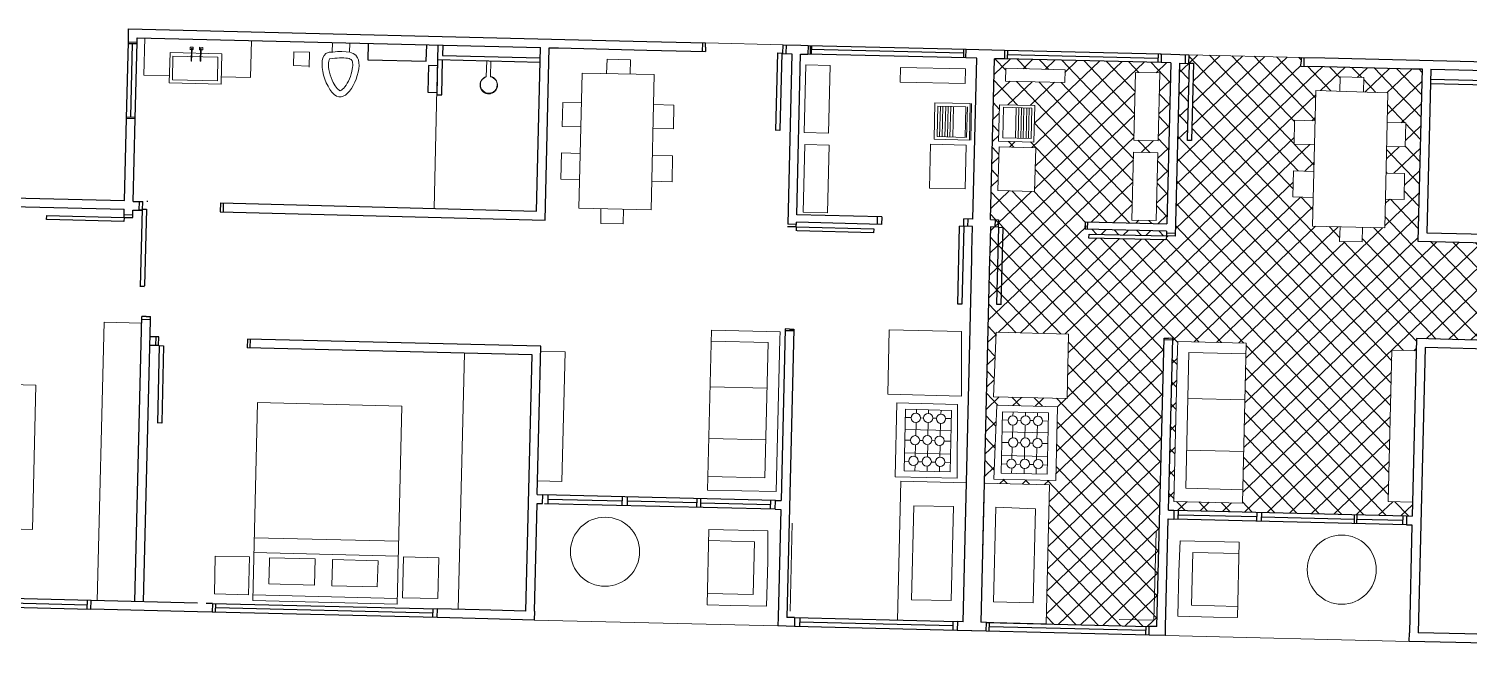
# Model space of a CAD drawing. Header units: millimetres. Extents: x 1418 to 1811, y 1796 to 1956.
# Drawn here: x 1479.55 to 1491.14, y 1865.85 to 1870.87 of the extents above; entities that cross this region are included whole.
import ezdxf

# ---------------------------------------------------------------- set-up
doc = ezdxf.new("R2010")
doc.units = ezdxf.units.MM
for name, color, linetype, lineweight in [('JANELAS', 5, 'Continuous', 25), ('layout', 253, 'Continuous', 13), ('LINHAFINA', 7, 'Continuous', 15), ('LINHAGROSSA', 7, 'Continuous', 30)]:
    doc.layers.add(name, color=color, linetype=linetype, lineweight=lineweight)

msp = doc.modelspace()

# ---------------------------------------------------------------- hatches: boundary and pattern name
at = {"layer": 'layout'}
h = msp.add_hatch(dxfattribs=at)
h.set_pattern_fill('NET', color=3, scale=0.04, angle=-136.3943)
h.set_pattern_definition([(223.6056794, (4279.42996, 2884.59545), (0.087590798, -0.0919611445), []), (313.6056794, (4279.42996, 2884.59545), (0.0919611445, 0.087590798), [])])
edge = h.paths.add_edge_path()
edge.add_line((1487.235, 1867.214), (1487.761, 1867.201))
edge.add_line((1487.761, 1867.201), (1487.733, 1866.083))
edge.add_line((1487.733, 1866.083), (1488.562, 1866.062))
edge.add_line((1488.562, 1866.062), (1488.624, 1866.061))
edge.add_line((1488.624, 1866.061), (1488.681, 1868.379))
edge.add_line((1488.681, 1868.379), (1488.716, 1868.378))
edge.add_line((1488.716, 1868.378), (1488.751, 1868.377))
edge.add_line((1488.751, 1868.377), (1488.75, 1868.363))
edge.add_line((1488.75, 1868.363), (1488.717, 1866.997))
edge.add_line((1488.717, 1866.997), (1488.761, 1866.996))
edge.add_line((1488.761, 1866.996), (1490.633, 1866.95))
edge.add_line((1490.633, 1866.95), (1490.678, 1866.949))
edge.add_line((1490.678, 1866.949), (1490.68, 1867.06))
edge.add_line((1490.68, 1867.06), (1490.485, 1867.065))
edge.add_line((1490.485, 1867.065), (1490.515, 1868.283))
edge.add_line((1490.515, 1868.283), (1490.71, 1868.278))
edge.add_line((1490.71, 1868.278), (1490.712, 1868.375))
edge.add_line((1490.712, 1868.375), (1493.274, 1868.313))
edge.add_line((1493.274, 1868.313), (1493.273, 1868.243))
edge.add_line((1493.273, 1868.243), (1493.253, 1868.243))
edge.add_line((1493.253, 1868.243), (1491.324, 1868.29))
edge.add_line((1491.324, 1868.29), (1491.268, 1865.997))
edge.add_line((1491.268, 1865.997), (1491.436, 1865.992))
edge.add_line((1491.436, 1865.992), (1493.245, 1865.948))
edge.add_line((1493.245, 1865.948), (1493.244, 1865.878))
edge.add_line((1493.244, 1865.878), (1493.364, 1865.875))
edge.add_line((1493.364, 1865.875), (1494.221, 1865.855))
edge.add_line((1494.221, 1865.855), (1494.223, 1865.925))
edge.add_line((1494.223, 1865.925), (1494.015, 1865.93))
edge.add_line((1494.015, 1865.93), (1494.07, 1868.195))
edge.add_line((1494.07, 1868.195), (1494.071, 1868.223))
edge.add_line((1494.071, 1868.223), (1493.993, 1868.225))
edge.add_line((1493.993, 1868.225), (1493.977, 1867.603))
edge.add_line((1493.977, 1867.603), (1493.945, 1867.604))
edge.add_line((1493.945, 1867.604), (1493.945, 1867.61))
edge.add_line((1493.945, 1867.61), (1493.96, 1868.226))
edge.add_line((1493.96, 1868.226), (1494, 1868.225))
edge.add_line((1494, 1868.225), (1494.002, 1868.295))
edge.add_line((1494.002, 1868.295), (1494.073, 1868.293))
edge.add_line((1494.073, 1868.293), (1494.075, 1868.391))
edge.add_line((1494.075, 1868.391), (1494.11, 1868.391))
edge.add_line((1494.11, 1868.391), (1494.145, 1868.39))
edge.add_line((1494.145, 1868.39), (1494.144, 1868.323))
edge.add_line((1494.144, 1868.323), (1494.504, 1868.314))
edge.add_line((1494.504, 1868.314), (1494.446, 1865.919))
edge.add_line((1494.446, 1865.919), (1496.378, 1865.872))
edge.add_line((1496.378, 1865.872), (1496.409, 1865.871))
edge.add_line((1496.409, 1865.871), (1496.486, 1869.021))
edge.add_line((1496.486, 1869.021), (1495.388, 1869.048))
edge.add_line((1495.388, 1869.048), (1494.167, 1869.078))
edge.add_line((1494.167, 1869.078), (1494.166, 1869.013))
edge.add_line((1494.166, 1869.013), (1494.788, 1868.998))
edge.add_line((1494.788, 1868.998), (1494.787, 1868.966))
edge.add_line((1494.787, 1868.966), (1494.782, 1868.966))
edge.add_line((1494.782, 1868.966), (1494.166, 1868.981))
edge.add_line((1494.166, 1868.981), (1494.166, 1869.012))
edge.add_line((1494.166, 1869.012), (1494.096, 1869.014))
edge.add_line((1494.096, 1869.014), (1494.097, 1869.076))
edge.add_line((1494.097, 1869.076), (1494.019, 1869.078))
edge.add_line((1494.019, 1869.078), (1494.021, 1869.151))
edge.add_line((1494.021, 1869.151), (1494.099, 1869.15))
edge.add_line((1494.099, 1869.15), (1494.115, 1869.809))
edge.add_line((1494.115, 1869.809), (1494.13, 1870.426))
edge.add_line((1494.13, 1870.426), (1494.131, 1870.46))
edge.add_line((1494.131, 1870.46), (1494.035, 1870.463))
edge.add_line((1494.035, 1870.463), (1494.028, 1870.165))
edge.add_line((1494.028, 1870.165), (1493.822, 1870.17))
edge.add_line((1493.822, 1870.17), (1493.821, 1870.112))
edge.add_line((1493.821, 1870.112), (1493.403, 1870.122))
edge.add_line((1493.403, 1870.122), (1493.404, 1870.132))
edge.add_line((1493.404, 1870.132), (1493.406, 1870.18))
edge.add_line((1493.406, 1870.18), (1493.171, 1870.185))
edge.add_line((1493.171, 1870.185), (1493.178, 1870.484))
edge.add_line((1493.178, 1870.484), (1492.394, 1870.503))
edge.add_line((1492.394, 1870.503), (1492.392, 1870.427))
edge.add_spline(control_points=[(1492.392, 1870.427), (1492.403, 1870.426), (1492.414, 1870.425), (1492.424, 1870.422)], knot_values=[0, 0, 0, 0, 0.031886, 0.031886, 0.031886, 0.031886], degree=3, periodic=0)
edge.add_spline(control_points=[(1492.424, 1870.422), (1492.532, 1870.386), (1492.318, 1869.794), (1492.11, 1870.369), (1492.222, 1870.427), (1492.252, 1870.432)], knot_values=[0.031886, 0.031886, 0.031886, 0.031886, 0.399729, 0.749598, 0.842446, 0.842446, 0.842446, 0.842446], degree=3, periodic=0)
edge.add_line((1492.252, 1870.432), (1492.254, 1870.506))
edge.add_line((1492.254, 1870.506), (1492.139, 1870.509))
edge.add_line((1492.139, 1870.509), (1492.137, 1870.444))
edge.add_line((1492.137, 1870.444), (1491.798, 1870.452))
edge.add_line((1491.798, 1870.452), (1491.8, 1870.517))
edge.add_line((1491.8, 1870.517), (1491.686, 1870.52))
edge.add_line((1491.686, 1870.52), (1491.685, 1870.453))
edge.add_line((1491.685, 1870.453), (1491.758, 1870.451))
edge.add_line((1491.758, 1870.451), (1491.75, 1870.141))
edge.add_line((1491.75, 1870.141), (1491.677, 1870.142))
edge.add_line((1491.677, 1870.142), (1491.677, 1870.115))
edge.add_line((1491.677, 1870.115), (1491.654, 1869.206))
edge.add_line((1491.654, 1869.206), (1493.459, 1869.165))
edge.add_line((1493.459, 1869.165), (1493.457, 1869.095))
edge.add_line((1493.457, 1869.095), (1493.442, 1869.095))
edge.add_line((1493.442, 1869.095), (1490.723, 1869.158))
edge.add_line((1490.723, 1869.158), (1490.757, 1870.543))
edge.add_line((1490.757, 1870.543), (1490.683, 1870.544))
edge.add_line((1490.683, 1870.544), (1489.972, 1870.562))
edge.add_line((1489.972, 1870.562), (1489.783, 1870.566))
edge.add_line((1489.783, 1870.566), (1489.784, 1870.601))
edge.add_line((1489.784, 1870.601), (1489.785, 1870.636))
edge.add_line((1489.785, 1870.636), (1488.88, 1870.658))
edge.add_line((1488.88, 1870.658), (1488.878, 1870.591))
edge.add_line((1488.878, 1870.591), (1488.918, 1870.59))
edge.add_line((1488.918, 1870.59), (1488.903, 1869.969))
edge.add_line((1488.903, 1869.969), (1488.871, 1869.969))
edge.add_line((1488.871, 1869.969), (1488.871, 1869.975))
edge.add_line((1488.871, 1869.975), (1488.886, 1870.588))
edge.add_line((1488.886, 1870.588), (1488.805, 1870.59))
edge.add_line((1488.805, 1870.59), (1488.771, 1869.2))
edge.add_line((1488.771, 1869.2), (1488.7, 1869.201))
edge.add_line((1488.7, 1869.201), (1488.699, 1869.169))
edge.add_line((1488.699, 1869.169), (1488.077, 1869.184))
edge.add_line((1488.077, 1869.184), (1488.078, 1869.216))
edge.add_line((1488.078, 1869.216), (1488.701, 1869.201))
edge.add_line((1488.701, 1869.201), (1488.702, 1869.238))
edge.add_line((1488.702, 1869.238), (1488.048, 1869.254))
edge.add_line((1488.048, 1869.254), (1488.049, 1869.314))
edge.add_line((1488.049, 1869.314), (1488.066, 1869.313))
edge.add_line((1488.066, 1869.313), (1488.703, 1869.298))
edge.add_line((1488.703, 1869.298), (1488.735, 1870.592))
edge.add_line((1488.735, 1870.592), (1488.658, 1870.594))
edge.add_line((1488.658, 1870.594), (1487.397, 1870.624))
edge.add_line((1487.397, 1870.624), (1487.318, 1870.626))
edge.add_line((1487.318, 1870.626), (1487.286, 1869.332))
edge.add_line((1487.286, 1869.332), (1487.322, 1869.332))
edge.add_line((1487.322, 1869.332), (1487.321, 1869.272))
edge.add_line((1487.321, 1869.272), (1487.285, 1869.273))
edge.add_line((1487.285, 1869.273), (1487.28, 1869.069))
edge.add_line((1487.28, 1869.069), (1487.278, 1869.014))
edge.add_line((1487.278, 1869.014), (1487.235, 1867.214))
h.paths.add_polyline_path([(1489.343, 1868.339), (1489.312, 1867.053), (1488.761, 1867.067), (1488.79, 1868.292), (1488.791, 1868.352)], flags=16)
h.paths.add_polyline_path([(1490.094, 1869.157), (1490.097, 1869.275), (1489.876, 1869.28), (1489.881, 1869.511), (1489.717, 1869.515), (1489.722, 1869.724), (1489.886, 1869.72), (1489.892, 1869.935), (1489.728, 1869.939), (1489.732, 1870.131), (1489.896, 1870.127), (1489.902, 1870.371), (1490.096, 1870.364), (1490.099, 1870.479), (1490.288, 1870.474), (1490.285, 1870.358), (1490.483, 1870.351), (1490.477, 1870.113), (1490.627, 1870.11), (1490.622, 1869.917), (1490.473, 1869.921), (1490.467, 1869.706), (1490.617, 1869.702), (1490.612, 1869.493), (1490.462, 1869.497), (1490.457, 1869.266), (1490.278, 1869.271), (1490.275, 1869.153)], flags=16)
h.paths.add_polyline_path([(1488.618, 1869.325), (1488.423, 1869.329), (1488.436, 1869.874), (1488.631, 1869.87)], flags=16)
h.paths.add_polyline_path([(1491.8, 1867.608), (1492.962, 1867.58), (1492.923, 1865.988), (1491.761, 1866.016)], flags=16)
h.paths.add_polyline_path([(1487.914, 1868.412), (1487.901, 1867.894), (1487.309, 1867.908), (1487.331, 1868.426)], flags=16)
h.paths.add_polyline_path([(1488.634, 1869.966), (1488.439, 1869.971), (1488.452, 1870.516), (1488.647, 1870.511)], flags=16)
h.paths.add_polyline_path([(1487.824, 1867.828), (1487.81, 1867.234), (1487.311, 1867.246), (1487.336, 1867.84)], flags=16)
h.paths.add_polyline_path([(1487.752, 1867.779), (1487.74, 1867.285), (1487.37, 1867.294), (1487.382, 1867.788)], flags=0)
h.paths.add_polyline_path([(1487.662, 1867.677), (1487.659, 1867.571, -0.456329), (1487.701, 1867.533, -0.456329), (1487.657, 1867.497), (1487.655, 1867.402, -0.538063), (1487.706, 1867.366, -0.917347), (1487.632, 1867.362), (1487.598, 1867.362, -0.89036), (1487.524, 1867.364), (1487.49, 1867.365, -0.943681), (1487.416, 1867.371, -0.446949), (1487.458, 1867.407), (1487.46, 1867.503, -0.365184), (1487.43, 1867.541, -0.365184), (1487.462, 1867.577), (1487.465, 1867.68, -0.430214), (1487.426, 1867.718, -0.964699), (1487.501, 1867.719), (1487.53, 1867.718, -1.012073), (1487.604, 1867.716), (1487.63, 1867.716, -0.992063), (1487.704, 1867.713, -0.447842)], flags=0)
h.paths.add_polyline_path([(1487.602, 1867.54, -1), (1487.527, 1867.541, -1)], flags=0)
h.paths.add_polyline_path([(1491.444, 1866.403), (1491.728, 1866.397), (1491.72, 1866.069), (1491.436, 1866.076)], flags=16)
h.paths.add_polyline_path([(1487.64, 1869.558), (1487.345, 1869.565), (1487.354, 1869.917), (1487.649, 1869.91)], flags=16)
h.paths.add_polyline_path([(1487.337, 1868.655), (1487.352, 1869.271), (1487.35, 1869.331), (1487.348, 1869.271)], flags=16)
h.paths.add_polyline_path([(1487.634, 1869.956), (1487.35, 1869.962), (1487.357, 1870.256), (1487.641, 1870.249)], flags=16)
h.paths.add_polyline_path([(1491.932, 1866.357), (1492.298, 1866.349), (1492.297, 1866.322), (1492.292, 1866.137), (1491.927, 1866.146)], flags=0)
h.paths.add_polyline_path([(1487.611, 1869.983), (1487.385, 1869.989), (1487.391, 1870.235), (1487.617, 1870.229)], flags=0)
h.paths.add_polyline_path([(1487.882, 1870.434), (1487.406, 1870.446), (1487.408, 1870.549), (1487.885, 1870.537)], flags=16)
h.paths.add_polyline_path([(1492.439, 1866.348), (1492.805, 1866.339), (1492.804, 1866.313), (1492.799, 1866.127), (1492.434, 1866.136)], flags=0)
h.paths.add_polyline_path([(1492.574, 1870.415), (1492.7, 1870.412), (1492.697, 1870.301), (1492.571, 1870.304)], flags=16)
h.paths.add_polyline_path([(1492.966, 1866.337), (1493.241, 1866.33), (1493.234, 1866.026), (1492.959, 1866.033)], flags=16)
h.paths.add_polyline_path([(1493.967, 1868.444), (1493.982, 1869.066), (1494.014, 1869.065), (1493.999, 1868.443)], flags=16)
h.paths.add_polyline_path([(1494.834, 1867.632), (1496.426, 1867.593), (1496.397, 1866.432), (1494.806, 1866.47)], flags=16)
h.paths.add_polyline_path([(1496.083, 1867.912), (1496.387, 1867.904), (1496.381, 1867.629), (1496.076, 1867.636)], flags=16)
h.paths.add_polyline_path([(1496.075, 1867.475), (1496.101, 1867.474), (1496.286, 1867.469), (1496.277, 1867.104), (1496.066, 1867.109)], flags=0)
h.paths.add_polyline_path([(1496.065, 1866.968), (1496.091, 1866.967), (1496.277, 1866.963), (1496.268, 1866.597), (1496.056, 1866.602)], flags=0)
h.paths.add_polyline_path([(1496.017, 1866.398), (1496.345, 1866.39), (1496.338, 1866.106), (1496.01, 1866.114)], flags=16)

# ---------------------------------------------------------------- linework, layer by layer
at = {"layer": 'JANELAS'}
for p, q in [((1480.334, 1870.145), (1480.349, 1870.762)), ((1480.418, 1870.744), (1480.348, 1870.746)), ((1480.369, 1870.158), (1480.383, 1870.745)), ((1480.404, 1870.143), (1480.419, 1870.76)), ((1485.818, 1870.733), (1487.089, 1870.702)), ((1485.835, 1870.733), (1485.833, 1870.663)), ((1485.834, 1870.703), (1487.068, 1870.673)), ((1485.845, 1870.732), (1485.843, 1870.662)), ((1487.069, 1870.703), (1487.067, 1870.633)), ((1487.087, 1870.632), (1485.816, 1870.663)), ((1488.658, 1870.594), (1487.397, 1870.624)), ((1487.399, 1870.694), (1488.65, 1870.664)), ((1487.422, 1870.694), (1487.42, 1870.624)), ((1487.421, 1870.659), (1488.632, 1870.629)), ((1488.633, 1870.664), (1488.632, 1870.594)), ((1488.65, 1870.664), (1488.659, 1870.664)), ((1480.334, 1870.158), (1480.404, 1870.157)), ((1485.556, 1867.074), (1483.684, 1867.12)), ((1483.725, 1867.119), (1483.723, 1867.048)), ((1485.554, 1867.003), (1483.698, 1867.048)), ((1484.32, 1867.069), (1483.724, 1867.083)), ((1484.321, 1867.104), (1484.319, 1867.033)), ((1484.363, 1867.103), (1484.361, 1867.032)), ((1484.922, 1867.054), (1484.362, 1867.068)), ((1484.923, 1867.089), (1484.921, 1867.018)), ((1484.954, 1867.018), (1484.956, 1867.089)), ((1485.517, 1867.039), (1484.955, 1867.053)), ((1485.516, 1867.004), (1485.518, 1867.075)), ((1488.761, 1866.996), (1490.633, 1866.95)), ((1488.795, 1866.924), (1488.797, 1866.995)), ((1490.631, 1866.879), (1488.759, 1866.925)), ((1488.796, 1866.96), (1489.429, 1866.944)), ((1489.428, 1866.909), (1489.43, 1866.98)), ((1489.465, 1866.908), (1489.467, 1866.979)), ((1489.466, 1866.943), (1490.211, 1866.925)), ((1490.212, 1866.961), (1490.21, 1866.89)), ((1490.233, 1866.889), (1490.234, 1866.96)), ((1490.233, 1866.925), (1490.604, 1866.916)), ((1490.603, 1866.88), (1490.605, 1866.951)), ((1480.049, 1866.27), (1477.893, 1866.322)), ((1477.892, 1866.252), (1480.047, 1866.2)), ((1477.942, 1866.286), (1480.019, 1866.235)), ((1480.018, 1866.2), (1480.02, 1866.27)), ((1481.026, 1866.246), (1482.835, 1866.202)), ((1481.051, 1866.175), (1481.053, 1866.245)), ((1482.799, 1866.168), (1481.052, 1866.21)), ((1482.799, 1866.133), (1482.8, 1866.203)), ((1482.834, 1866.132), (1481.024, 1866.176)), ((1485.709, 1866.132), (1487.019, 1866.1)), ((1485.75, 1866.131), (1485.748, 1866.061)), ((1486.985, 1866.066), (1485.749, 1866.096)), ((1486.984, 1866.031), (1486.986, 1866.101)), ((1487.252, 1866.094), (1488.562, 1866.062)), ((1487.274, 1866.024), (1487.276, 1866.094)), ((1487.017, 1866.03), (1485.707, 1866.062)), ((1488.561, 1865.992), (1487.251, 1866.024)), ((1488.537, 1866.028), (1487.275, 1866.059)), ((1488.536, 1865.993), (1488.538, 1866.063))]:
    msp.add_line(p, q, dxfattribs=at)
at = {"layer": 'layout'}
for p, q in [((1480.474, 1870.494), (1480.482, 1870.793)), ((1480.847, 1870.718), (1480.846, 1870.698)), ((1480.871, 1870.718), (1480.847, 1870.718)), ((1480.854, 1870.605), (1480.856, 1870.709)), ((1480.856, 1870.709), (1480.861, 1870.709)), ((1480.861, 1870.709), (1480.858, 1870.605)), ((1480.871, 1870.699), (1480.871, 1870.718)), ((1480.947, 1870.717), (1480.921, 1870.718)), ((1480.921, 1870.718), (1480.921, 1870.697)), ((1480.927, 1870.605), (1480.929, 1870.707)), ((1480.929, 1870.707), (1480.935, 1870.707)), ((1480.935, 1870.707), (1480.933, 1870.605)), ((1480.947, 1870.697), (1480.947, 1870.717)), ((1481.339, 1870.772), (1481.331, 1870.474)), ((1481.99, 1870.753), (1481.988, 1870.68)), ((1482.13, 1870.75), (1482.129, 1870.678)), ((1484.993, 1870.753), (1485.616, 1870.738)), ((1480.684, 1870.675), (1480.678, 1870.432)), ((1481.101, 1870.665), (1480.684, 1870.675)), ((1480.846, 1870.701), (1480.871, 1870.701)), ((1480.858, 1870.605), (1480.854, 1870.605)), ((1480.921, 1870.697), (1480.947, 1870.697)), ((1480.933, 1870.605), (1480.927, 1870.605)), ((1481.095, 1870.431), (1481.101, 1870.665)), ((1481.678, 1870.57), (1481.68, 1870.68)), ((1481.68, 1870.68), (1481.806, 1870.677)), ((1481.806, 1870.677), (1481.803, 1870.557)), ((1482.837, 1870.619), (1482.808, 1869.421)), ((1483.232, 1870.61), (1483.228, 1870.479)), ((1483.266, 1870.609), (1483.263, 1870.48)), ((1484.197, 1870.506), (1484.2, 1870.622)), ((1484.2, 1870.622), (1484.388, 1870.618)), ((1484.388, 1870.618), (1484.387, 1870.503)), ((1488.88, 1870.658), (1489.785, 1870.636)), ((1480.68, 1870.489), (1480.474, 1870.494)), ((1481.331, 1870.474), (1481.096, 1870.479)), ((1481.804, 1870.567), (1481.678, 1870.57)), ((1483.999, 1870.509), (1483.973, 1869.424)), ((1484.58, 1870.5), (1483.999, 1870.509)), ((1484.554, 1869.41), (1484.58, 1870.5)), ((1485.786, 1870.032), (1485.799, 1870.577)), ((1485.994, 1870.572), (1485.799, 1870.577)), ((1485.981, 1870.028), (1485.994, 1870.572)), ((1488.439, 1869.971), (1488.452, 1870.516)), ((1488.647, 1870.511), (1488.452, 1870.516)), ((1488.634, 1869.966), (1488.647, 1870.511)), ((1490.096, 1870.364), (1490.099, 1870.479)), ((1490.099, 1870.479), (1490.288, 1870.474)), ((1490.288, 1870.474), (1490.285, 1870.358)), ((1480.678, 1870.432), (1481.096, 1870.421)), ((1481.096, 1870.421), (1481.095, 1870.431)), ((1489.902, 1870.371), (1489.876, 1869.28)), ((1490.483, 1870.351), (1489.902, 1870.371)), ((1483.839, 1870.082), (1483.844, 1870.275)), ((1483.844, 1870.275), (1483.993, 1870.271)), ((1484.574, 1870.257), (1484.738, 1870.253)), ((1484.738, 1870.253), (1484.734, 1870.061)), ((1486.838, 1870.272), (1486.831, 1869.979)), ((1487.122, 1870.266), (1486.838, 1870.272)), ((1486.861, 1870.245), (1486.855, 1869.999)), ((1487.088, 1870.239), (1486.861, 1870.245)), ((1486.876, 1869.998), (1486.882, 1870.244)), ((1486.902, 1870.244), (1486.896, 1869.998)), ((1486.919, 1869.997), (1486.925, 1870.243)), ((1486.939, 1869.997), (1486.944, 1870.243)), ((1486.959, 1869.996), (1486.965, 1870.242)), ((1486.981, 1869.996), (1486.987, 1870.241)), ((1487.082, 1869.993), (1487.088, 1870.239)), ((1487.115, 1869.972), (1487.122, 1870.266)), ((1487.126, 1869.971), (1487.133, 1870.265)), ((1487.357, 1870.256), (1487.35, 1869.962)), ((1487.641, 1870.249), (1487.357, 1870.256)), ((1487.634, 1869.956), (1487.641, 1870.249)), ((1490.457, 1869.266), (1490.483, 1870.351)), ((1487.093, 1869.993), (1487.099, 1870.238)), ((1487.391, 1870.235), (1487.385, 1869.989)), ((1487.617, 1870.229), (1487.391, 1870.235)), ((1487.491, 1870.232), (1487.485, 1869.986)), ((1487.513, 1870.232), (1487.507, 1869.986)), ((1487.534, 1870.231), (1487.528, 1869.985)), ((1487.554, 1870.231), (1487.548, 1869.985)), ((1487.571, 1869.984), (1487.577, 1870.23)), ((1487.596, 1870.23), (1487.59, 1869.984)), ((1487.611, 1869.983), (1487.617, 1870.229)), ((1489.728, 1869.939), (1489.732, 1870.131)), ((1489.732, 1870.131), (1489.896, 1870.127)), ((1483.839, 1870.082), (1483.989, 1870.079)), ((1484.57, 1870.065), (1484.734, 1870.061)), ((1485.786, 1870.032), (1485.981, 1870.028)), ((1490.477, 1870.113), (1490.627, 1870.11)), ((1490.627, 1870.11), (1490.622, 1869.917)), ((1485.778, 1869.391), (1485.791, 1869.936)), ((1485.986, 1869.931), (1485.791, 1869.936)), ((1485.973, 1869.386), (1485.986, 1869.931)), ((1486.831, 1869.979), (1487.115, 1869.972)), ((1486.855, 1869.999), (1487.082, 1869.993)), ((1487.35, 1869.962), (1487.634, 1869.956)), ((1487.385, 1869.989), (1487.611, 1869.983)), ((1488.439, 1869.971), (1488.634, 1869.966)), ((1489.728, 1869.939), (1489.892, 1869.935)), ((1490.473, 1869.921), (1490.622, 1869.917)), ((1483.829, 1869.658), (1483.834, 1869.868)), ((1483.834, 1869.868), (1483.983, 1869.864)), ((1484.564, 1869.85), (1484.728, 1869.846)), ((1484.728, 1869.846), (1484.723, 1869.637)), ((1488.423, 1869.329), (1488.436, 1869.874)), ((1488.631, 1869.87), (1488.436, 1869.874)), ((1488.618, 1869.325), (1488.631, 1869.87)), ((1489.717, 1869.515), (1489.722, 1869.724)), ((1489.722, 1869.724), (1489.886, 1869.72)), ((1490.467, 1869.706), (1490.617, 1869.702)), ((1490.617, 1869.702), (1490.612, 1869.493)), ((1483.978, 1869.655), (1483.829, 1869.658)), ((1484.723, 1869.637), (1484.559, 1869.64)), ((1489.881, 1869.511), (1489.717, 1869.515)), ((1490.612, 1869.493), (1490.462, 1869.497)), ((1483.973, 1869.424), (1484.554, 1869.41)), ((1484.149, 1869.302), (1484.151, 1869.42)), ((1484.332, 1869.415), (1484.329, 1869.297)), ((1485.778, 1869.391), (1485.973, 1869.386)), ((1488.423, 1869.329), (1488.618, 1869.325)), ((1484.329, 1869.297), (1484.149, 1869.302)), ((1489.876, 1869.28), (1490.457, 1869.266)), ((1490.094, 1869.157), (1490.097, 1869.275)), ((1490.278, 1869.271), (1490.275, 1869.153)), ((1490.275, 1869.153), (1490.094, 1869.157)), ((1480.099, 1866.268), (1480.153, 1868.507)), ((1480.153, 1868.507), (1480.455, 1868.5)), ((1485.008, 1867.158), (1485.04, 1868.444)), ((1485.04, 1868.444), (1485.592, 1868.43)), ((1485.592, 1868.43), (1485.589, 1868.37)), ((1486.459, 1867.929), (1486.471, 1868.447)), ((1486.471, 1868.447), (1487.053, 1868.433)), ((1487.053, 1868.433), (1487.051, 1867.914)), ((1487.309, 1867.908), (1487.331, 1868.426)), ((1487.331, 1868.426), (1487.914, 1868.412)), ((1487.914, 1868.412), (1487.901, 1867.894)), ((1483.667, 1868.275), (1483.863, 1868.27)), ((1483.863, 1868.27), (1483.837, 1867.227)), ((1485.037, 1868.356), (1485.497, 1868.345)), ((1485.497, 1868.345), (1485.47, 1867.255)), ((1485.589, 1868.37), (1485.56, 1867.145)), ((1488.761, 1867.067), (1488.79, 1868.292)), ((1488.79, 1868.292), (1488.791, 1868.352)), ((1488.791, 1868.352), (1489.343, 1868.339)), ((1489.343, 1868.339), (1489.312, 1867.053)), ((1490.485, 1867.065), (1490.515, 1868.283)), ((1490.515, 1868.283), (1490.71, 1868.278)), ((1483.003, 1866.198), (1483.053, 1868.259)), ((1488.856, 1867.172), (1488.882, 1868.263)), ((1488.882, 1868.263), (1489.341, 1868.252)), ((1478.013, 1868.041), (1479.605, 1868.002)), ((1479.605, 1868.002), (1479.577, 1866.841)), ((1485.029, 1867.989), (1485.488, 1867.978)), ((1487.051, 1867.914), (1486.459, 1867.929)), ((1481.35, 1866.27), (1481.389, 1867.861)), ((1481.389, 1867.861), (1482.55, 1867.833)), ((1482.55, 1867.833), (1482.511, 1866.241)), ((1486.532, 1867.859), (1486.517, 1867.265)), ((1487.02, 1867.847), (1486.532, 1867.859)), ((1486.59, 1867.313), (1486.602, 1867.807)), ((1486.602, 1867.807), (1486.972, 1867.798)), ((1486.689, 1867.805), (1486.689, 1867.775)), ((1487.016, 1867.253), (1487.02, 1867.847)), ((1487.901, 1867.894), (1487.309, 1867.908)), ((1487.336, 1867.84), (1487.311, 1867.246)), ((1487.824, 1867.828), (1487.336, 1867.84)), ((1487.81, 1867.234), (1487.824, 1867.828)), ((1488.873, 1867.895), (1489.332, 1867.884)), ((1486.6, 1867.741), (1486.646, 1867.74)), ((1486.687, 1867.701), (1486.684, 1867.595)), ((1486.721, 1867.738), (1486.746, 1867.737)), ((1486.782, 1867.597), (1486.784, 1867.699)), ((1486.786, 1867.774), (1486.787, 1867.803)), ((1486.821, 1867.735), (1486.85, 1867.735)), ((1486.881, 1867.591), (1486.884, 1867.694)), ((1486.886, 1867.768), (1486.887, 1867.8)), ((1486.924, 1867.733), (1486.97, 1867.732)), ((1486.972, 1867.798), (1486.96, 1867.304)), ((1487.37, 1867.294), (1487.382, 1867.788)), ((1487.38, 1867.722), (1487.426, 1867.721)), ((1487.382, 1867.788), (1487.752, 1867.779)), ((1487.467, 1867.786), (1487.466, 1867.754)), ((1487.501, 1867.719), (1487.53, 1867.718)), ((1487.567, 1867.784), (1487.566, 1867.755)), ((1487.604, 1867.716), (1487.63, 1867.716)), ((1487.664, 1867.751), (1487.664, 1867.781)), ((1487.704, 1867.714), (1487.751, 1867.713)), ((1487.752, 1867.779), (1487.74, 1867.285)), ((1486.598, 1867.645), (1486.968, 1867.636)), ((1487.378, 1867.626), (1487.748, 1867.617)), ((1487.465, 1867.68), (1487.462, 1867.577)), ((1487.565, 1867.68), (1487.562, 1867.578)), ((1487.659, 1867.571), (1487.662, 1867.677)), ((1485.018, 1867.572), (1485.477, 1867.561)), ((1486.596, 1867.56), (1486.641, 1867.559)), ((1486.683, 1867.521), (1486.68, 1867.426)), ((1486.715, 1867.557), (1486.74, 1867.556)), ((1486.777, 1867.424), (1486.78, 1867.523)), ((1486.814, 1867.555), (1486.837, 1867.554)), ((1486.877, 1867.421), (1486.88, 1867.517)), ((1486.911, 1867.552), (1486.966, 1867.551)), ((1487.376, 1867.541), (1487.43, 1867.54)), ((1487.46, 1867.503), (1487.458, 1867.407)), ((1487.505, 1867.538), (1487.527, 1867.537)), ((1487.56, 1867.504), (1487.558, 1867.405)), ((1487.602, 1867.535), (1487.626, 1867.535)), ((1487.655, 1867.402), (1487.657, 1867.497)), ((1487.701, 1867.533), (1487.746, 1867.532)), ((1488.863, 1867.478), (1489.322, 1867.467)), ((1486.591, 1867.387), (1486.628, 1867.386)), ((1486.593, 1867.456), (1486.963, 1867.447)), ((1486.679, 1867.357), (1486.677, 1867.31)), ((1486.701, 1867.384), (1486.735, 1867.384)), ((1486.775, 1867.308), (1486.776, 1867.35)), ((1486.809, 1867.382), (1486.843, 1867.381)), ((1486.874, 1867.306), (1486.875, 1867.347)), ((1486.917, 1867.379), (1486.961, 1867.378)), ((1487.372, 1867.368), (1487.416, 1867.367)), ((1487.373, 1867.437), (1487.744, 1867.428)), ((1487.49, 1867.365), (1487.524, 1867.364)), ((1487.598, 1867.362), (1487.632, 1867.362)), ((1487.705, 1867.36), (1487.742, 1867.359)), ((1483.837, 1867.227), (1483.642, 1867.231)), ((1485.47, 1867.255), (1485.011, 1867.266)), ((1486.517, 1867.265), (1487.016, 1867.253)), ((1486.538, 1866.112), (1486.565, 1867.23)), ((1486.565, 1867.23), (1487.091, 1867.217)), ((1486.96, 1867.304), (1486.59, 1867.313)), ((1487.311, 1867.246), (1487.81, 1867.234)), ((1487.74, 1867.285), (1487.37, 1867.294)), ((1487.456, 1867.333), (1487.455, 1867.291)), ((1487.556, 1867.331), (1487.555, 1867.289)), ((1487.652, 1867.287), (1487.653, 1867.333)), ((1485.56, 1867.145), (1485.008, 1867.158)), ((1487.078, 1866.673), (1487.089, 1867.121)), ((1487.232, 1867.118), (1487.221, 1866.67)), ((1487.235, 1867.214), (1487.761, 1867.201)), ((1487.761, 1867.201), (1487.733, 1866.083)), ((1489.315, 1867.161), (1488.856, 1867.172)), ((1486.65, 1866.276), (1486.668, 1867.03)), ((1486.668, 1867.03), (1486.987, 1867.027)), ((1486.987, 1867.027), (1486.969, 1866.269)), ((1487.31, 1866.26), (1487.329, 1867.019)), ((1487.329, 1867.019), (1487.648, 1867.006)), ((1487.648, 1867.006), (1487.629, 1866.252)), ((1489.312, 1867.053), (1488.761, 1867.067)), ((1490.68, 1867.06), (1490.485, 1867.065)), ((1479.577, 1866.841), (1477.985, 1866.88)), ((1485.673, 1866.183), (1485.69, 1866.893)), ((1481.362, 1866.774), (1482.524, 1866.746)), ((1485.005, 1866.236), (1485.019, 1866.842)), ((1485.019, 1866.842), (1485.494, 1866.831)), ((1485.494, 1866.831), (1485.493, 1866.584)), ((1488.618, 1866.821), (1488.6, 1866.111)), ((1481.359, 1866.655), (1482.521, 1866.626)), ((1485.017, 1866.751), (1485.387, 1866.742)), ((1485.387, 1866.742), (1485.377, 1866.318)), ((1488.8, 1866.504), (1488.811, 1866.75)), ((1488.811, 1866.75), (1489.285, 1866.738)), ((1488.903, 1866.232), (1488.914, 1866.656)), ((1488.914, 1866.656), (1489.283, 1866.647)), ((1489.285, 1866.738), (1489.271, 1866.132)), ((1481.485, 1866.588), (1481.48, 1866.403)), ((1481.851, 1866.605), (1481.485, 1866.614)), ((1481.485, 1866.614), (1481.485, 1866.588)), ((1481.846, 1866.394), (1481.851, 1866.605)), ((1481.991, 1866.573), (1481.987, 1866.388)), ((1481.992, 1866.599), (1481.991, 1866.573)), ((1482.358, 1866.59), (1481.992, 1866.599)), ((1482.352, 1866.379), (1482.358, 1866.59)), ((1485.493, 1866.584), (1485.484, 1866.224)), ((1488.792, 1866.144), (1488.8, 1866.504)), ((1482.512, 1866.286), (1481.351, 1866.315)), ((1481.48, 1866.403), (1481.846, 1866.394)), ((1481.987, 1866.388), (1482.352, 1866.379)), ((1485.377, 1866.318), (1485.007, 1866.327)), ((1482.511, 1866.241), (1481.35, 1866.27)), ((1485.196, 1866.231), (1485.005, 1866.236)), ((1485.484, 1866.224), (1485.196, 1866.231)), ((1486.969, 1866.269), (1486.65, 1866.276)), ((1487.629, 1866.252), (1487.31, 1866.26)), ((1489.273, 1866.223), (1488.903, 1866.232)), ((1486.538, 1866.112), (1487.064, 1866.099)), ((1487.207, 1866.095), (1487.733, 1866.083)), ((1488.6, 1866.111), (1488.319, 1866.118)), ((1489.079, 1866.137), (1488.792, 1866.144)), ((1489.271, 1866.132), (1489.079, 1866.137))]:
    msp.add_line(p, q, dxfattribs=at)
for points in [[(1481.069, 1870.637), (1480.708, 1870.646), (1480.703, 1870.456), (1481.065, 1870.447)], [(1487.081, 1870.426), (1486.559, 1870.438), (1486.561, 1870.556), (1487.084, 1870.543)], [(1487.406, 1870.446), (1487.882, 1870.434), (1487.885, 1870.537), (1487.408, 1870.549)], [(1487.082, 1869.579), (1486.794, 1869.586), (1486.803, 1869.938), (1487.09, 1869.93)], [(1487.64, 1869.558), (1487.345, 1869.565), (1487.354, 1869.917), (1487.649, 1869.91)], [(1481.324, 1866.62), (1481.048, 1866.627), (1481.041, 1866.323), (1481.316, 1866.316)], [(1482.848, 1866.613), (1482.563, 1866.62), (1482.555, 1866.292), (1482.84, 1866.285)]]:
    msp.add_lwpolyline(points, close=True, dxfattribs=at)
for centre, radius in [((1486.684, 1867.738), 0.0373), ((1486.784, 1867.737), 0.0373), ((1486.887, 1867.731), 0.0373), ((1487.464, 1867.717), 0.0373), ((1487.567, 1867.718), 0.0373), ((1487.667, 1867.714), 0.0373), ((1486.678, 1867.558), 0.0373), ((1486.777, 1867.56), 0.0373), ((1486.874, 1867.554), 0.0373), ((1487.468, 1867.54), 0.0373), ((1487.565, 1867.541), 0.0373), ((1487.664, 1867.534), 0.0373), ((1486.665, 1867.392), 0.0373), ((1486.772, 1867.387), 0.0373), ((1486.88, 1867.384), 0.0373), ((1487.453, 1867.37), 0.0373), ((1487.561, 1867.368), 0.0373), ((1487.669, 1867.367), 0.0373), ((1484.184, 1866.662), 0.278), ((1490.111, 1866.518), 0.278)]:
    msp.add_circle(centre, radius, dxfattribs=at)
for centre, radius, start, end in [((1483.248, 1870.412), 0.0699, 106.0968, 77.389), ((1483.249, 1870.417), 0.0679, 107.7301, 78.1166)]:
    msp.add_arc(centre, radius, start, end, dxfattribs=at)
msp.add_spline([(1481.988, 1870.68), (1481.956, 1870.676), (1482.042, 1870.319), (1482.193, 1870.634), (1481.956, 1870.676)], degree=3, dxfattribs=at)
msp.add_open_spline([(1481.968, 1870.626), (1481.967, 1870.625), (1481.96, 1870.614), (1481.956, 1870.553), (1481.972, 1870.483), (1482.007, 1870.415), (1482.018, 1870.398), (1482.038, 1870.376), (1482.047, 1870.37), (1482.054, 1870.368), (1482.053, 1870.368), (1482.065, 1870.373), (1482.078, 1870.383), (1482.118, 1870.433), (1482.143, 1870.492), (1482.154, 1870.562), (1482.155, 1870.58), (1482.151, 1870.607), (1482.148, 1870.612), (1482.14, 1870.62), (1482.131, 1870.626), (1482.079, 1870.635), (1482.025, 1870.632), (1481.968, 1870.626)], degree=3, knots=[0.006653, 0.006653, 0.006653, 0.006653, 0.101555, 0.101555, 0.286179, 0.286179, 0.356381, 0.356381, 0.426582, 0.426582, 0.496783, 0.496783, 0.584163, 0.584163, 0.765346, 0.765346, 0.841931, 0.841931, 0.918517, 0.918517, 1.019343, 1.019343, 1.191805, 1.191805, 1.191805, 1.191805], dxfattribs=at)
at = {"layer": 'LINHAFINA'}
for p, q in [((1485.575, 1866.065), (1483.615, 1866.113)), ((1490.653, 1865.941), (1488.693, 1865.989))]:
    msp.add_line(p, q, dxfattribs=at)
at = {"layer": 'LINHAGROSSA'}
for p, q in [((1480.349, 1870.762), (1480.351, 1870.866)), ((1480.351, 1870.866), (1484.521, 1870.764)), ((1480.349, 1870.762), (1480.419, 1870.76)), ((1480.419, 1870.76), (1480.42, 1870.794)), ((1480.42, 1870.794), (1483.665, 1870.715)), ((1482.278, 1870.749), (1482.275, 1870.616)), ((1482.746, 1870.605), (1482.749, 1870.737)), ((1482.84, 1870.735), (1482.837, 1870.619)), ((1482.878, 1870.734), (1482.876, 1870.651)), ((1483.633, 1869.4), (1483.665, 1870.715)), ((1483.701, 1869.329), (1483.735, 1870.714)), ((1483.735, 1870.714), (1483.809, 1870.712)), ((1483.809, 1870.712), (1484.519, 1870.694)), ((1484.521, 1870.764), (1484.993, 1870.753)), ((1484.968, 1870.683), (1484.97, 1870.754)), ((1484.992, 1870.718), (1484.991, 1870.683)), ((1484.992, 1870.718), (1484.993, 1870.753)), ((1485.614, 1870.668), (1485.616, 1870.738)), ((1485.616, 1870.738), (1485.759, 1870.734)), ((1485.642, 1870.667), (1485.644, 1870.737)), ((1485.759, 1870.734), (1485.818, 1870.733)), ((1485.818, 1870.733), (1485.816, 1870.663)), ((1487.087, 1870.632), (1487.089, 1870.702)), ((1487.089, 1870.702), (1487.399, 1870.694)), ((1482.275, 1870.616), (1482.746, 1870.605)), ((1482.837, 1870.619), (1482.83, 1870.336)), ((1482.837, 1870.619), (1483.662, 1870.599)), ((1482.87, 1870.335), (1482.876, 1870.618)), ((1482.876, 1870.651), (1483.663, 1870.632)), ((1484.519, 1870.694), (1484.991, 1870.683)), ((1485.559, 1870.049), (1485.574, 1870.672)), ((1485.574, 1870.672), (1485.606, 1870.671)), ((1485.606, 1870.671), (1485.591, 1870.055)), ((1485.614, 1870.668), (1485.687, 1870.666)), ((1485.687, 1870.666), (1485.654, 1869.296)), ((1485.726, 1869.37), (1485.757, 1870.662)), ((1485.757, 1870.662), (1485.816, 1870.661)), ((1487.174, 1870.63), (1487.087, 1870.632)), ((1487.143, 1869.336), (1487.174, 1870.63)), ((1487.286, 1869.332), (1487.318, 1870.626)), ((1487.397, 1870.624), (1487.318, 1870.626)), ((1487.399, 1870.694), (1487.397, 1870.624)), ((1488.659, 1870.664), (1488.658, 1870.594)), ((1488.735, 1870.592), (1488.658, 1870.594)), ((1488.659, 1870.664), (1488.736, 1870.662)), ((1488.735, 1870.592), (1488.703, 1869.298)), ((1488.736, 1870.662), (1488.88, 1870.658)), ((1488.805, 1870.59), (1488.771, 1869.2)), ((1488.805, 1870.59), (1488.878, 1870.588)), ((1488.851, 1870.659), (1488.85, 1870.589)), ((1488.871, 1869.975), (1488.886, 1870.591)), ((1488.88, 1870.658), (1488.878, 1870.588)), ((1488.886, 1870.591), (1488.918, 1870.59)), ((1488.918, 1870.59), (1488.903, 1869.968)), ((1489.783, 1870.566), (1489.784, 1870.601)), ((1489.785, 1870.636), (1489.784, 1870.601)), ((1489.785, 1870.636), (1489.974, 1870.632)), ((1489.807, 1870.636), (1489.806, 1870.566)), ((1489.974, 1870.632), (1494.203, 1870.529)), ((1482.763, 1870.571), (1482.758, 1870.356)), ((1482.836, 1870.569), (1482.763, 1870.571)), ((1489.783, 1870.566), (1489.972, 1870.562)), ((1489.972, 1870.562), (1490.683, 1870.544)), ((1490.683, 1870.544), (1490.757, 1870.543)), ((1490.757, 1870.543), (1490.723, 1869.158)), ((1490.827, 1870.541), (1490.795, 1869.226)), ((1490.827, 1870.541), (1494.131, 1870.46)), ((1482.758, 1870.356), (1482.831, 1870.354)), ((1491.646, 1870.405), (1490.824, 1870.425)), ((1491.646, 1870.438), (1490.825, 1870.458)), ((1482.83, 1870.336), (1482.87, 1870.335)), ((1480.318, 1869.485), (1480.334, 1870.145)), ((1480.404, 1870.143), (1480.334, 1870.145)), ((1480.369, 1870.144), (1480.369, 1870.143)), ((1480.388, 1869.479), (1480.404, 1870.143)), ((1485.591, 1870.049), (1485.559, 1870.05)), ((1485.591, 1870.055), (1485.591, 1870.049)), ((1488.871, 1869.969), (1488.871, 1869.975)), ((1488.903, 1869.969), (1488.871, 1869.969)), ((1479.036, 1869.446), (1480.316, 1869.415)), ((1479.038, 1869.516), (1480.318, 1869.485)), ((1480.388, 1869.479), (1480.466, 1869.478)), ((1480.437, 1869.408), (1480.438, 1869.478)), ((1480.464, 1869.408), (1480.466, 1869.478)), ((1480.499, 1869.482), (1480.499, 1869.476)), ((1481.089, 1869.466), (1481.087, 1869.396)), ((1481.089, 1869.466), (1483.633, 1869.4)), ((1481.113, 1869.465), (1481.111, 1869.395)), ((1479.691, 1869.365), (1480.314, 1869.35)), ((1479.691, 1869.333), (1479.692, 1869.365)), ((1479.697, 1869.333), (1479.691, 1869.333)), ((1480.313, 1869.318), (1479.697, 1869.333)), ((1480.314, 1869.35), (1480.313, 1869.318)), ((1480.314, 1869.349), (1480.316, 1869.415)), ((1480.314, 1869.349), (1480.384, 1869.348)), ((1480.315, 1869.372), (1480.385, 1869.37)), ((1480.384, 1869.348), (1480.386, 1869.409)), ((1480.386, 1869.409), (1480.464, 1869.408)), ((1480.437, 1869.412), (1480.464, 1869.411)), ((1480.447, 1868.793), (1480.462, 1869.415)), ((1480.462, 1869.415), (1480.495, 1869.415)), ((1480.495, 1869.415), (1480.48, 1868.799)), ((1481.087, 1869.396), (1483.701, 1869.329)), ((1486.41, 1869.354), (1485.726, 1869.37)), ((1486.376, 1869.295), (1486.377, 1869.355)), ((1486.41, 1869.354), (1486.408, 1869.294)), ((1487.07, 1869.278), (1487.071, 1869.338)), ((1487.143, 1869.336), (1487.071, 1869.338)), ((1487.103, 1869.337), (1487.101, 1869.277)), ((1487.286, 1869.332), (1487.35, 1869.331)), ((1487.322, 1869.332), (1487.321, 1869.272)), ((1487.35, 1869.331), (1487.348, 1869.271)), ((1488.048, 1869.254), (1488.049, 1869.314)), ((1488.049, 1869.314), (1488.703, 1869.298)), ((1488.066, 1869.313), (1488.064, 1869.254)), ((1485.723, 1869.274), (1485.653, 1869.275)), ((1485.724, 1869.294), (1485.654, 1869.296)), ((1485.723, 1869.274), (1485.724, 1869.311)), ((1485.723, 1869.274), (1486.346, 1869.259)), ((1485.724, 1869.294), (1485.724, 1869.311)), ((1486.408, 1869.294), (1485.724, 1869.311)), ((1485.724, 1869.242), (1485.724, 1869.274)), ((1486.345, 1869.226), (1485.729, 1869.241)), ((1486.346, 1869.259), (1486.345, 1869.226)), ((1487.021, 1868.653), (1487.036, 1869.279)), ((1487.141, 1869.276), (1487.036, 1869.279)), ((1487.07, 1869.278), (1487.055, 1868.653)), ((1487.136, 1869.073), (1487.141, 1869.276)), ((1487.285, 1869.273), (1487.28, 1869.069)), ((1487.348, 1869.271), (1487.285, 1869.273)), ((1487.337, 1868.655), (1487.352, 1869.271)), ((1487.352, 1869.271), (1487.384, 1869.27)), ((1487.384, 1869.27), (1487.369, 1868.648)), ((1488.049, 1869.284), (1488.048, 1869.254)), ((1488.702, 1869.238), (1488.048, 1869.254)), ((1488.077, 1869.184), (1488.078, 1869.216)), ((1488.078, 1869.216), (1488.701, 1869.201)), ((1488.7, 1869.201), (1488.699, 1869.169)), ((1488.702, 1869.238), (1488.701, 1869.201)), ((1488.771, 1869.22), (1488.701, 1869.222)), ((1488.771, 1869.2), (1488.701, 1869.201)), ((1490.795, 1869.226), (1493.444, 1869.165)), ((1488.693, 1869.169), (1488.077, 1869.184)), ((1490.723, 1869.158), (1493.442, 1869.095)), ((1487.064, 1866.099), (1487.135, 1869.018)), ((1487.135, 1869.018), (1487.136, 1869.073)), ((1487.278, 1869.014), (1487.207, 1866.095)), ((1487.28, 1869.069), (1487.278, 1869.014)), ((1480.447, 1868.798), (1480.48, 1868.797)), ((1480.479, 1868.793), (1480.447, 1868.794)), ((1487.055, 1868.653), (1487.021, 1868.653)), ((1487.337, 1868.649), (1487.337, 1868.655)), ((1487.369, 1868.649), (1487.337, 1868.649)), ((1480.401, 1866.261), (1480.457, 1868.554)), ((1480.456, 1868.532), (1480.526, 1868.53)), ((1480.492, 1868.553), (1480.457, 1868.554)), ((1480.471, 1866.259), (1480.526, 1868.525)), ((1480.492, 1868.553), (1480.527, 1868.552)), ((1480.526, 1868.525), (1480.527, 1868.553)), ((1480.594, 1868.389), (1480.523, 1868.39)), ((1480.57, 1868.319), (1480.572, 1868.389)), ((1480.592, 1868.319), (1480.594, 1868.389)), ((1485.633, 1868.453), (1485.6, 1867.073)), ((1485.668, 1868.452), (1485.633, 1868.453)), ((1485.703, 1868.437), (1485.633, 1868.439)), ((1485.703, 1868.451), (1485.647, 1866.133)), ((1485.668, 1868.452), (1485.668, 1868.452)), ((1485.668, 1868.452), (1485.703, 1868.451)), ((1480.592, 1868.319), (1480.521, 1868.32)), ((1480.585, 1867.696), (1480.6, 1868.319)), ((1480.6, 1868.319), (1480.632, 1868.318)), ((1480.632, 1868.318), (1480.617, 1867.702)), ((1481.307, 1868.371), (1481.306, 1868.301)), ((1483.597, 1868.246), (1481.306, 1868.301)), ((1483.668, 1868.314), (1481.307, 1868.371)), ((1481.328, 1868.371), (1481.326, 1868.301)), ((1483.639, 1867.121), (1483.668, 1868.314)), ((1488.624, 1866.061), (1488.681, 1868.379)), ((1488.75, 1868.363), (1488.68, 1868.365)), ((1488.681, 1868.379), (1488.716, 1868.378)), ((1488.716, 1868.378), (1488.716, 1868.378)), ((1488.751, 1868.377), (1488.716, 1868.378)), ((1488.717, 1866.997), (1488.751, 1868.377)), ((1490.712, 1868.375), (1490.678, 1866.949)), ((1493.274, 1868.313), (1490.712, 1868.375)), ((1490.781, 1868.303), (1490.725, 1866.01)), ((1493.273, 1868.243), (1490.781, 1868.303)), ((1483.546, 1866.184), (1483.597, 1868.246)), ((1480.617, 1867.696), (1480.585, 1867.697)), ((1480.617, 1867.702), (1480.617, 1867.696)), ((1483.639, 1867.121), (1483.684, 1867.12)), ((1483.682, 1867.049), (1483.684, 1867.12)), ((1483.616, 1866.183), (1483.638, 1867.05)), ((1483.638, 1867.05), (1483.682, 1867.049)), ((1485.554, 1867.003), (1485.556, 1867.074)), ((1485.554, 1867.003), (1485.598, 1867.002)), ((1485.556, 1867.074), (1485.6, 1867.073)), ((1485.598, 1867.002), (1485.577, 1866.135)), ((1488.717, 1866.997), (1488.761, 1866.996)), ((1488.761, 1866.996), (1488.759, 1866.925)), ((1488.694, 1866.059), (1488.715, 1866.926)), ((1488.715, 1866.926), (1488.759, 1866.925)), ((1490.633, 1866.95), (1490.631, 1866.879)), ((1490.631, 1866.879), (1490.676, 1866.878)), ((1490.633, 1866.95), (1490.678, 1866.949)), ((1490.676, 1866.878), (1490.655, 1866.011)), ((1480.047, 1866.2), (1480.049, 1866.27)), ((1480.904, 1866.179), (1480.047, 1866.2)), ((1480.906, 1866.249), (1480.049, 1866.27)), ((1481.026, 1866.246), (1480.976, 1866.247)), ((1481.026, 1866.246), (1481.024, 1866.176)), ((1482.834, 1866.132), (1482.835, 1866.202)), ((1483.171, 1866.194), (1482.835, 1866.202)), ((1483.546, 1866.184), (1483.171, 1866.194)), ((1483.616, 1866.183), (1483.615, 1866.113)), ((1481.024, 1866.176), (1480.904, 1866.179)), ((1483.24, 1866.122), (1482.834, 1866.132)), ((1483.615, 1866.113), (1483.24, 1866.122)), ((1485.577, 1866.135), (1485.575, 1866.065)), ((1485.709, 1866.132), (1485.647, 1866.133)), ((1485.709, 1866.132), (1485.707, 1866.062)), ((1487.019, 1866.1), (1487.017, 1866.03)), ((1487.064, 1866.099), (1487.019, 1866.1)), ((1487.252, 1866.094), (1487.207, 1866.095)), ((1487.251, 1866.024), (1487.252, 1866.094)), ((1485.707, 1866.062), (1485.575, 1866.065)), ((1487.132, 1866.027), (1487.017, 1866.03)), ((1487.251, 1866.024), (1487.136, 1866.027)), ((1488.561, 1865.992), (1488.562, 1866.062)), ((1488.693, 1865.989), (1488.561, 1865.992)), ((1488.624, 1866.061), (1488.562, 1866.062)), ((1488.693, 1865.989), (1488.694, 1866.059)), ((1490.653, 1865.941), (1490.655, 1866.011)), ((1491.1, 1866.001), (1490.725, 1866.01)), ((1491.436, 1865.992), (1491.1, 1866.001)), ((1491.028, 1865.932), (1490.653, 1865.941)), ((1491.434, 1865.922), (1491.028, 1865.932))]:
    msp.add_line(p, q, dxfattribs=at)

doc.saveas('drawing.dxf')
